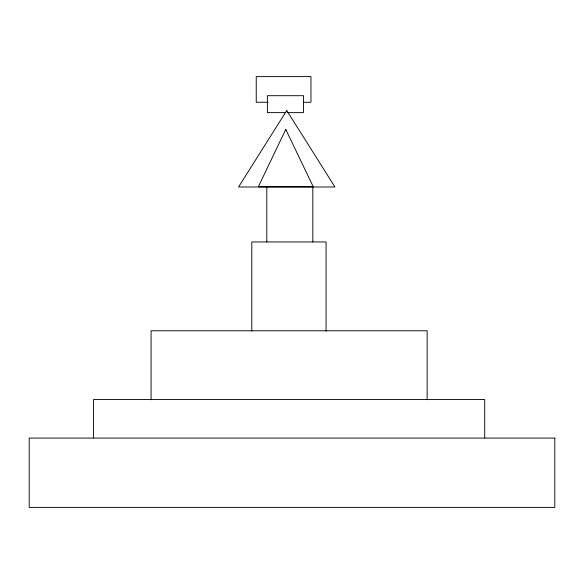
<?xml version="1.0" encoding="UTF-8"?>
<svg xmlns="http://www.w3.org/2000/svg" width="584" height="584" viewBox="0 0 584 584"><rect width="100%" height="100%" fill="white"/><g stroke="black" fill="none" stroke-linecap="round" stroke-linejoin="round"><path stroke-width="0.88" d="M268.1 102.266L256.245 102.266L256.245 76.606L310.951 76.606L310.951 102.266L303.658 102.266M285.452 112.632L267.399 112.632L267.399 95.696L303.505 95.696L303.505 112.632L287.255 112.632M484.698 437.847L484.698 399.558L93.528 399.558L93.528 437.847M427.152 399.814L427.152 330.785L151.081 330.785L151.081 399.814M326.084 331.106L326.084 241.951L251.799 241.951L251.799 331.106M312.827 186.661L312.827 241.951M266.8 186.661L266.8 241.951M285.78 129.429L258.31 186.792L313.25 186.792L285.78 129.429M286.744 110.493L238.557 186.989L334.939 186.989L286.744 110.493M554.8 438.088L29.2 438.088L29.2 507.394L554.8 507.394L554.8 438.088"/></g></svg>
